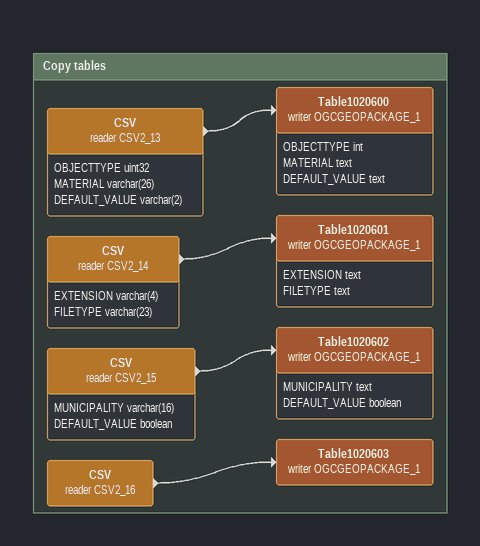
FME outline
Bookmark: Copy tables
CSV (reader CSV2_13)
    attributes: OBJECTTYPE uint32, MATERIAL varchar(26), DEFAULT_VALUE varchar(2)
    -> Table1020600 (writer OGCGEOPACKAGE_1)
Table1020600 (writer OGCGEOPACKAGE_1)
    attributes: OBJECTTYPE int, MATERIAL text, DEFAULT_VALUE text
CSV (reader CSV2_14)
    attributes: EXTENSION varchar(4), FILETYPE varchar(23)
    -> Table1020601 (writer OGCGEOPACKAGE_1)
Table1020601 (writer OGCGEOPACKAGE_1)
    attributes: EXTENSION text, FILETYPE text
CSV (reader CSV2_15)
    attributes: MUNICIPALITY varchar(16), DEFAULT_VALUE boolean
    -> Table1020602 (writer OGCGEOPACKAGE_1)
Table1020602 (writer OGCGEOPACKAGE_1)
    attributes: MUNICIPALITY text, DEFAULT_VALUE boolean
CSV (reader CSV2_16)
    -> Table1020603 (writer OGCGEOPACKAGE_1)
Table1020603 (writer OGCGEOPACKAGE_1)
